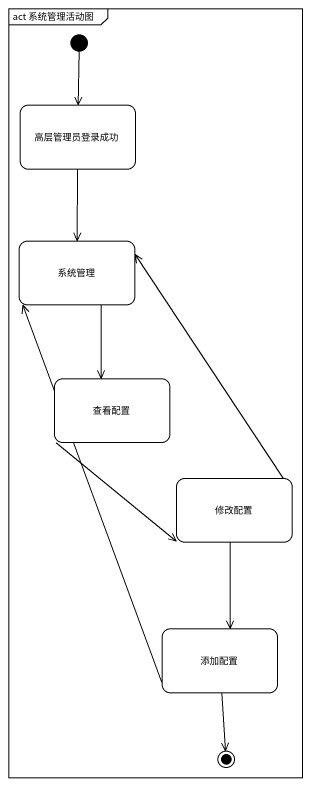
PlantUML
@startuml
mainframe act 系统管理活动图
hide empty description
state 高层管理员登录成功
state 系统管理
state 查看配置
state 修改配置
state 添加配置
[*] --> 高层管理员登录成功
高层管理员登录成功 --> 系统管理
系统管理 --> 查看配置
查看配置 --> 修改配置
修改配置 -up-> 系统管理
修改配置 --> 添加配置
添加配置 -up-> 系统管理
添加配置 --> [*]
@enduml
